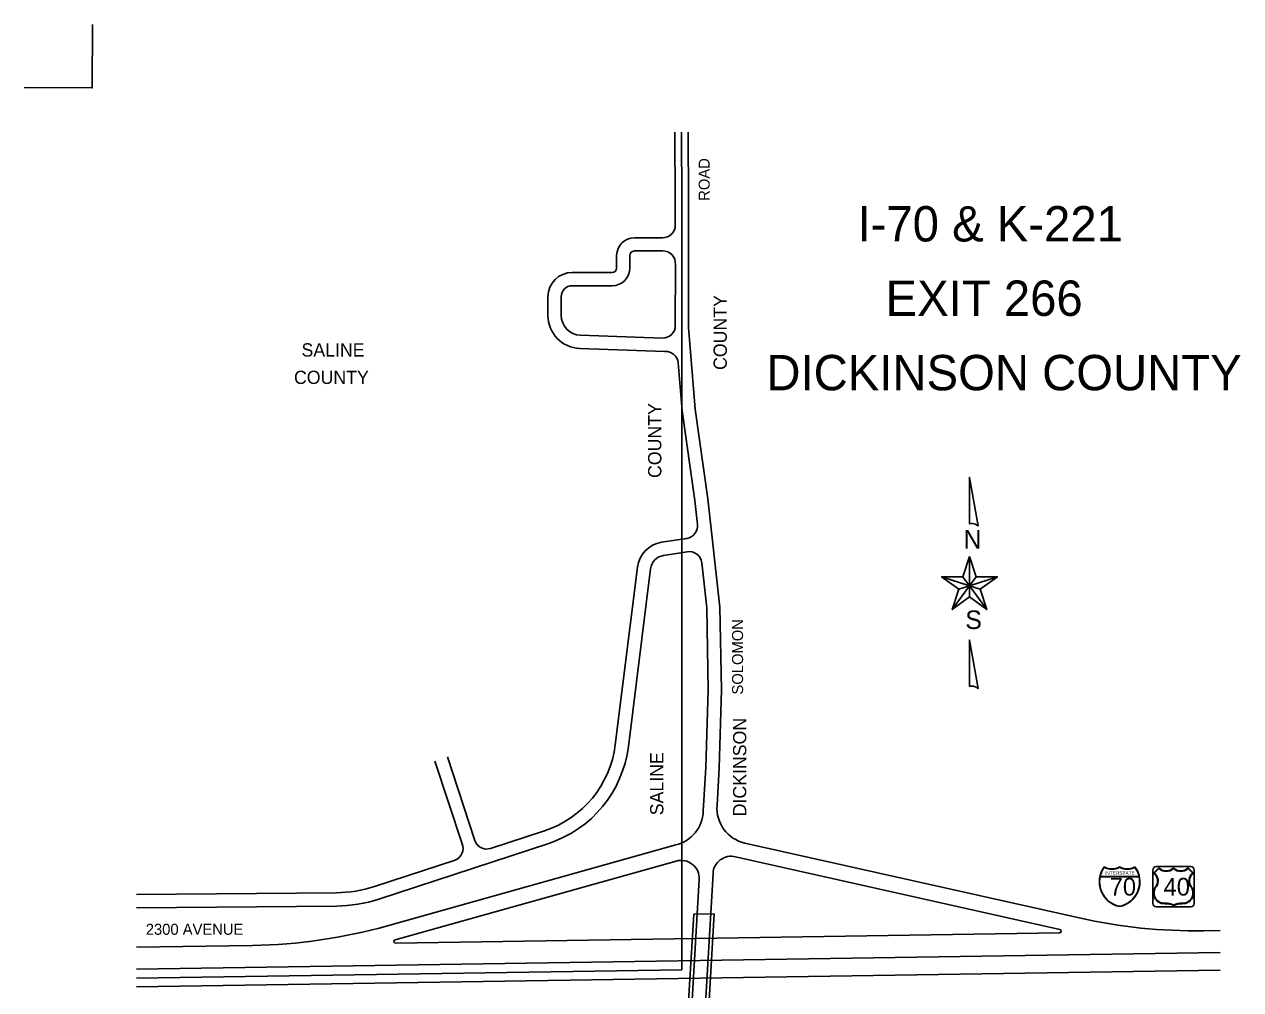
# Model space of a CAD drawing. Extents: x 33.563 to 34.203, y 29.336 to 30.099.
# Drawn here: x 33.563 to 34.084, y 29.685 to 30.099 of the extents above; entities that cross this region are included whole.
import ezdxf

# ---------------------------------------------------------------- set-up
doc = ezdxf.new("R2010")
doc.units = 0
for name, color, linetype in [('PL Inter Bridges', 7, 'Continuous'), ('PL Inter County Boundary', 7, 'Continuous'), ('PL Inter County Names', 7, 'Continuous'), ('PL Inter North Arrow', 7, 'Continuous'), ('PL Inter Plot Fence Markers', 7, 'Continuous'), ('PL Inter Road Lines', 7, 'Continuous'), ('PL Inter Route Shields', 7, 'Continuous'), ('PL Inter Street Names', 7, 'Continuous'), ('PL Inter Title Text', 7, 'Continuous')]:
    doc.layers.add(name, color=color, linetype=linetype)

# ---------------------------------------------------------------- blocks, each defined once
blk = doc.blocks.new('INTER')
at = {"layer": 'PL Inter Route Shields'}
for points in [[(-0.008349840151464432, 0.003242053698644061), (0.008349843181481858, 0.003242042273318061)], [(-0.00832469943537338, 0.0033612094164654433), (0.008324704446898645, 0.003361198025545904)]]:
    blk.add_lwpolyline(points, dxfattribs=at)
for centre, radius, start, end in [((0.002137877434032623, 0.0010915031360678822), 0.010825092276435095, 143.71174285522346, 258.6095837642681), ((0.002137877434032623, 0.0010915031360678822), 0.01070593654156668, 144.27545712389826, 167.76015348210757), ((-0.003276773611794465, 0.013296667819464123), 0.0066770542940574615, 240.27326634811772, 299.39002999141735), ((-0.003276773611794465, 0.013296667819464123), 0.006796210028925881, 241.17414031277727, 298.8257812876063), ((-0.00213787594047696, 0.001091506061377665), 0.010825092276435092, 281.3903378364546, 36.288178745329716), ((0.0032767918059879303, 0.01329666333574895), 0.0066770542940574615, 240.60989160905098, 299.7266552523506), ((0.0032767918059879303, 0.01329666333574895), 0.006796210028925881, 241.17414031286205, 298.82578128769103), ((-0.00213787594047696, 0.001091506061377665), 0.010705936541566676, 12.23976811844561, 35.724464476654916), ((0.002137877434032623, 0.0010915031360678822), 0.01070593654156668, 168.4118909941878, 258.48108424111985), ((-0.00213787594047696, 0.001091506061377665), 0.010705936541566676, 281.5188373594333, 11.588030606450147)]:
    blk.add_arc(centre, radius, start, end, dxfattribs=at)
blk.add_text('INTERSTATE', height=0.0014892083443582185, rotation=359.9999608002766, dxfattribs=at).set_placement((-0.006302472951254899, 0.004122361808968531))
blk = doc.blocks.new('US')
at = {"layer": 'PL Inter Route Shields'}
for points in [[(-0.008867633242290607, -0.007154621730820287), (-0.008867623452423493, 0.00715463399292551)], [(-0.008588706471919342, 0.0057390689807630905), (-0.006258993346603925, 0.00806877891824997)], [(-0.008221742643482601, 0.005769009485508528), (-0.006255671672900489, 0.007735077765854921)], [(-0.0073781757475499575, 0.008644079659748194), (0.007378187624977505, 0.008644069563971159)], [(0.008221748768427817, 0.00576899823546145), (0.006255680488053863, 0.007735069206032537)], [(0.006259002618378761, 0.008068770353885623), (0.008588714374358954, 0.005739057228586743)], [(0.008867633291811216, 0.0071546218590921124), (0.008867623501922052, -0.007154633864653683)], [(0.007378175797048517, -0.008644079531476369), (-0.007378187575456897, -0.008644069435699333)]]:
    blk.add_lwpolyline(points, dxfattribs=at)
for centre, radius, start, end in [((-0.007378176473911011, 0.007154632219912441), 0.0014894466858552302, 89.99996080027657, 179.99996080027657), ((-0.010781794590222873, 0.0024466948759502634), 0.003955928112747722, 326.43355266031193, 56.331957113301534), ((-0.010781794590222873, 0.0024466948759502634), 0.00419423958248456, 326.23382125888503, 52.38348593421893), ((-0.0031278305583162525, 0.011160803243916289), 0.004400543870874347, 224.63966590458205, 315.2987349053213), ((-0.0031278305583162525, 0.011160803243916289), 0.004638855340611184, 227.6025230027635, 312.39739859770486), ((0.0031278455222932136, 0.011160798964005096), 0.004400543870874347, 224.70118669531664, 315.36025569605584), ((0.0031278455222932136, 0.011160798964005096), 0.004638855340611184, 227.6025230027635, 312.39739859770486), ((0.01078179763044869, 0.0024466801229099276), 0.0041942395824845595, 127.61643566633423, 213.76610034166816), ((0.01078179763044869, 0.0024466801229099276), 0.0039559281127477235, 123.66796448716686, 213.56636893998694), ((0.007378185956159457, 0.007154622124140917), 0.0014894466858552302, 359.9999608002766, 89.99996080027658), ((-0.004000918424263187, -0.0027059261211737364), 0.004575587975222133, 139.6025632293804, 272.75118498365214), ((-0.004000918424263187, -0.0027059261211737364), 0.004337276505485296, 139.41993617370449, 272.7511849835674), ((0.004000914413975833, -0.0027059315957365356), 0.004575587975222135, 267.24873661690106, 40.397358371003236), ((0.004000914413975833, -0.0027059315957365356), 0.004337276505485298, 267.2487366169858, 40.57998542684871), ((-0.0073781862638001745, -0.007154622921034663), 0.0014894466858552302, 179.9999608002766, 269.9999608002766), ((-0.003371850029207328, -0.01489534306438696), 0.0076271309583810214, 63.513227090378756, 93.07607975676397), ((-0.003371850029207328, -0.01489534306438696), 0.007865442428117856, 64.37505516850953, 92.63286217869594), ((0.0034314072072888706, -0.0148953477189328), 0.00786544242811786, 87.36705942185725, 115.62486643195888), ((0.0034314072072888706, -0.0148953477189328), 0.007627130958381022, 87.37075644248776, 116.48669451008965), ((0.007378176166270294, -0.007154633016806186), 0.0014894466858552302, 269.9999608002766, 359.9999608002766)]:
    blk.add_arc(centre, radius, start, end, dxfattribs=at)
blk = doc.blocks.new('NORTH')
at = {"layer": 'PL Inter North Arrow'}
blk.add_line((-0.011868693261090461, 0.01641413842755273), (-6.396812624030287e-09, 0.05328282528015467), dxfattribs=at)
for points in [[(-6.396761411556735e-09, 0.11237373434498503), (-6.3968161115860635e-09, 0.1967171686488094), (0.01565655925243213, 0.10858585555802523), (0.013383831979831893, 0.11035353232515437), (0.010858579456624702, 0.11186868383953434), (0.008585852184010008, 0.11262625959770838), (0.0060605996606679325, 0.11287878484841794), (0.003030296631933511, 0.11287878484843797)], [(-6.396812624030287e-09, 0.05328282528015467), (-0.011868693261090461, 0.01641413842755273), (-6.3968975430062745e-09, -2.9778569211311193e-09)], [(0.00016727510952582167, 0.05323159888396128), (0.00016727510960987376, 1.1903864019405072e-05), (0.012099087506420038, 0.01648917851161081)], [(-0.05050505687878606, 0.016414138427568246), (-6.3968975430062745e-09, -2.9778569211311193e-09), (-0.019191925580241964, -0.006313134288107633)], [(-0.011764544992810879, 0.01648917851156943), (-0.050400908612469, 0.016489178511584945), (0.00016727510960987376, 1.1903864019405072e-05)], [(-0.0312721226691241, -0.043169914296786155), (-0.019150910554097324, -0.006238094206141488), (0.00016727510960987376, 1.1903864019405072e-05)], [(0.050757569337863045, 0.016414138427567747), (0.012121205718204934, 0.0164141384275599), (-6.3968975430062745e-09, -2.9778569211311193e-09)], [(0.00016727510960987376, 1.1903864019405072e-05), (0.01948545306556079, -0.006238094206110275), (0.050735451124115614, 0.016489178511595298)], [(0.00016727510960987376, 1.1903864019405072e-05), (0.0001672751096190885, -0.02025324956845567), (0.0314172731680393, -0.043169914296776565)], [(-0.03131313769528668, -0.04318182114070594), (-6.3968975430062745e-09, -2.9778569211311193e-09), (-6.396812812166392e-09, -0.02020202317027639)], [(-6.3968975430062745e-09, -2.9778569211311193e-09), (0.0194444380393227, -0.006313134288123147), (0.0313131249017043, -0.0431818211407143)], [(-6.396897046370529e-09, -0.1828282857223721), (-6.396885269483858e-09, -0.09873737667132386), (0.015656559252483406, -0.18661616450935525), (0.013636357232612575, -0.1848484877422531), (0.010606054203853108, -0.18333333622786588), (0.0075757511751061634, -0.18257576046965765), (0.005050498651884519, -0.18207070996624203), (0.0020201956230026887, -0.18257576046964824)]]:
    blk.add_lwpolyline(points, close=True, dxfattribs=at)
for points in [[(-0.011868693261090461, 0.01641413842755273), (-6.396812624030287e-09, 0.05328282528015467)], [(-6.396812624030287e-09, 0.05328282528015467), (0.012121205718204934, 0.0164141384275599)], [(-0.019191925580241964, -0.006313134288107633), (-0.05050505687878606, 0.016414138427568246), (-0.011868693261090461, 0.01641413842755273)], [(0.012121205718204934, 0.0164141384275599), (0.050757569337863045, 0.016414138427567747), (0.0194444380393227, -0.006313134288123147)], [(-6.396812812166392e-09, -0.02020202317027639), (-0.03131313769528668, -0.04318182114070594), (-0.019191925580241964, -0.006313134288107633)], [(0.0194444380393227, -0.006313134288123147), (0.0313131249017043, -0.0431818211407143), (-6.396812812166392e-09, -0.02020202317027639)]]:
    blk.add_lwpolyline(points, dxfattribs=at)
for s, p in [('N', (-0.010858561990104076, 0.06767674378222711)), ('S', (-0.007575784087535207, -0.07853537206011982))]:
    blk.add_text(s, height=0.03374999998459821, rotation=360, dxfattribs=at).set_placement(p)
blk = doc.blocks.new('N')
at = {"layer": 'PL Inter North Arrow', "xscale": 0.23592835514713428, "yscale": 0.23592835514713428, "rotation": -3.9199723422535575e-05}
blk.add_blockref('NORTH', (1.5092099960328953e-09, 7.025598527186295e-10), dxfattribs=at)
blk = doc.blocks.new('CORNER')
at = {"layer": 'PL Inter Plot Fence Markers'}
blk.add_lwpolyline([(0.029102233548540173, -0.00010687854532575741), (0, 0), (-5.2070908074683476e-05, -0.027237210359034533)], dxfattribs=at)

msp = doc.modelspace()

# ---------------------------------------------------------------- linework, layer by layer
at = {"layer": 'PL Inter Bridges'}
for p, q in [((33.84668877078336, 29.66903189587954), (33.849561762024344, 29.717426991207024)), ((33.849561762024344, 29.717426991207024), (33.858340448461384, 29.717562196498683)), ((33.858340448461384, 29.717562196498683), (33.85548489207861, 29.66916736969487))]:
    msp.add_line(p, q, dxfattribs=at)
at = {"layer": 'PL Inter County Boundary'}
msp.add_line((33.61072451602205, 29.689956357882153), (33.8445058130454, 29.693556949915514), dxfattribs=at)
msp.add_lwpolyline([(33.8445058130454, 29.693556949915514), (33.8445058130454, 30.02281099080467), (33.84432818228892, 30.052416116884057)], dxfattribs=at)
at = {"layer": 'PL Inter Road Lines'}
for p, q in [((33.82411818492071, 30.007167701834007), (33.836120311973445, 30.007168529101623)), ((33.82411818492071, 30.001485883652194), (33.83623673910861, 30.001488136187692)), ((33.81654242734495, 29.99959194425825), (33.81654242734495, 29.99419071555828)), ((33.82222424552677, 29.99959194425825), (33.82222424552677, 29.99419071555828)), ((33.797503222012075, 29.992296776164334), (33.81464848795101, 29.992296776164334)), ((33.797503222012075, 29.98661495798252), (33.81464848795101, 29.98661495798252)), ((33.78708655534541, 29.98188010949767), (33.78708655534541, 29.973897725164374)), ((33.79276837352723, 29.98188010949767), (33.79276837352723, 29.973897725164374)), ((33.800999397587, 29.965379991345994), (33.83613714390187, 29.96416364199675)), ((33.80080492877836, 29.959701502133733), (33.83723409340012, 29.958401345044226)), ((33.83575053825356, 29.876671334937733), (33.846572288952345, 29.878370967863418)), ((33.8366366892392, 29.871059045361996), (33.84672939961705, 29.872639904271598)), ((33.8254549900129, 29.866038316945676), (33.81593371878661, 29.789868147135333)), ((33.831092932494236, 29.865333574135505), (33.82157166126794, 29.789163404325166)), ((33.73861225312642, 29.782949222067394), (33.7503040104938, 29.747493710557226)), ((33.74400970021374, 29.784724221445106), (33.75566726283084, 29.749292197982786)), ((33.76253536298483, 29.745523018716764), (33.78564598150974, 29.753099427168)), ((33.71458853687513, 29.723803833076577), (33.78741740433871, 29.747700805213064)), ((33.71828664758051, 29.712364538396763), (33.841835725712095, 29.747003833648932)), ((33.871463381660625, 29.74783763752725), (34.014824407302896, 29.71572849410551)), ((33.71281711404615, 29.729202455031505), (33.747265602404894, 29.740508939998126)), ((33.72161966401242, 29.706413818526173), (33.8420456959386, 29.740084101876164)), ((33.86748512891831, 29.741942784724966), (34.006478529201445, 29.710805094384956)), ((33.61072451602205, 29.725745219783416), (33.69647267880332, 29.726514261602087)), ((33.61072451602205, 29.720063173094942), (33.69652363476461, 29.720832671917748)), ((33.721835494584035, 29.704926786142163), (34.006324583960016, 29.709308356275567)), ((34.068007849639194, 29.71025837356876), (34.07521335321773, 29.710369349421452)), ((33.61072451602205, 29.70321550594429), (33.66053734600724, 29.70398270024549)), ((33.61072451602205, 29.693744685899905), (34.07521335321773, 29.700898529377067)), ((33.61072451602205, 29.686168029864405), (34.07521335321773, 29.69332187334156))]:
    msp.add_line(p, q, dxfattribs=at)
for points in [[(33.84167437566012, 30.012662164680908), (33.841664903954495, 30.022802468153834), (33.84148722206211, 30.052416116884057)], [(33.859560670676984, 29.76390417191579), (33.860488211563, 29.780005111241273), (33.86145311723144, 29.81345517441384), (33.86080834731077, 29.848917520050826), (33.85565978563974, 29.895254575090128), (33.85021566047127, 29.93368369392631), (33.84734672213631, 29.968748495798135), (33.84734672213631, 30.02281951345527), (33.84716914251573, 30.052416116884057)], [(33.84167692605244, 29.969557403027192), (33.8416919886398, 29.995700454885572)], [(33.85117698509799, 29.884334927102383), (33.8500221543478, 29.894542204796338), (33.84456645889147, 29.933052996252727), (33.84290854110568, 29.953563813962166)], [(33.853669028316126, 29.76142257550507), (33.8548112172111, 29.780254269605578), (33.85576980929999, 29.81348546201993), (33.85513224738244, 29.848551367484497), (33.852989068756514, 29.867880036248998)], [(33.84714164669548, 29.651093092634213), (33.851957682141325, 29.73221846857601)], [(33.85298364946369, 29.652500154586207), (33.857838565507414, 29.73477932879568)]]:
    msp.add_lwpolyline(points, dxfattribs=at)
for centre, radius, start, end in [((33.836363359736545, 30.01247720392738), 0.005314235657249681, 267.3786502435136, 1.994569300942203), ((33.82411818492071, 29.99959194425825), 0.007575757575757574, 90, 180), ((33.82411818492071, 29.99959194425825), 0.0018939393939393936, 90, 180), ((33.83639910715402, 29.9961763815587), 0.005314235657249681, 354.86188142240553, 91.75085418642743), ((33.797503222012075, 29.98188010949767), 0.010416666666666664, 90, 180), ((33.81464848795101, 29.99419071555828), 0.0018939393939393936, 270, 0), ((33.81464848795101, 29.99419071555828), 0.007575757575757574, 270, 0), ((33.797503222012075, 29.98188010949767), 0.004734848484848484, 90, 180), ((33.80129110079996, 29.973897725164374), 0.014204545454545452, 179.9999999999887, 268.0385823322188), ((33.80129110079996, 29.973897725164374), 0.008522727272727272, 179.9999999999887, 268.0385823322188), ((33.83636335973655, 29.96947306070475), 0.005314235657249681, 267.56030199643357, 0.909380448826596), ((33.83761451934818, 29.953100743501118), 0.005314235657249681, 4.998964320018899, 94.10509851305449), ((33.845907920202414, 29.88364351134687), 0.005314235657249681, 277.1817261089018, 7.475737385314687), ((33.83767053205578, 29.86451137419031), 0.012310606060606058, 98.97262661488405, 172.87498365108166), ((33.83767053205578, 29.86451137419031), 0.006628787878787878, 98.97262661488405, 172.87498365108166), ((33.84769529107618, 29.867414183813143), 0.005314235657249681, 5.029073581618263, 100.47202834375446), ((33.77176983601621, 29.795388632481632), 0.04450757575757575, 288.1659565292225, 352.8749836511007), ((33.77176983601621, 29.795388632481632), 0.05018939393939393, 288.1659565292225, 352.8749836511007), ((33.83840096253265, 29.761887807426465), 0.015275152159930415, 282.9946167919475, 358.2546852501617), ((33.87479183352237, 29.762745745445866), 0.015275152159930415, 175.65066626530256, 257.4142948125595), ((33.74538618226224, 29.745479742805337), 0.005314235657249681, 290.7111978215533, 22.270267919239245), ((33.760829066611514, 29.75055587608681), 0.005314235657249681, 193.7562076751035, 288.7282693636788), ((33.844192044163634, 29.7326106725143), 0.007775535809825589, 357.108730403634, 106.02391907634558), ((33.86560474723127, 29.734398043388055), 0.007775535809825589, 76.00524514137585, 177.1892857583292), ((33.695988597171024, 29.780489363603365), 0.05397727272727272, 270.51384971635156, 288.16595652922433), ((33.695988597171024, 29.780489363603365), 0.0596590909090909, 270.51384971635156, 288.16595652922433), ((34.064507914684846, 29.937504150245246), 0.22727272727272724, 257.3727460311765, 270.88237348472916), ((33.65703741105291, 29.93122847692198), 0.22727272727272724, 270.88237348472364, 285.63431624556625), ((34.00631291751017, 29.71006584219782), 0.0007575757575757575, 270.8823734848679, 77.37274603132946), ((33.72182382813418, 29.70568427206442), 0.0007575757575757575, 105.63431624559202, 270.8823734847509)]:
    msp.add_arc(centre, radius, start, end, dxfattribs=at)

# ---------------------------------------------------------------- block references
at = {"layer": 'PL Inter North Arrow'}
msp.add_blockref('N', (33.96774305898223, 29.858050467497627), dxfattribs=at)
at = {"layer": 'PL Inter Plot Fence Markers', "rotation": 180}
msp.add_blockref('CORNER', (33.59178512208266, 30.071355510823444), dxfattribs=at)
at = {"layer": 'PL Inter Route Shields'}
for name, p in [('INTER', (34.03209489440322, 29.73012824865623)), ('US', (34.05519692204925, 29.72911511453158))]:
    msp.add_blockref(name, p, dxfattribs=at)

# ---------------------------------------------------------------- texts
at = {"layer": 'PL Inter County Names'}
for s, p in [('COUNTY', (33.86374963995082, 29.95051683347122)), ('COUNTY', (33.83570015778743, 29.904235187901605)), ('DICKINSON', (33.87209941298993, 29.759261424781506)), ('SALINE', (33.83657006891629, 29.759728916150895))]:
    msp.add_text(s, height=0.005679999999999998, rotation=90, dxfattribs=at).set_placement(p)
for s, p in [('SALINE', (33.681473258306625, 29.956256935303113)), ('COUNTY', (33.67825225733006, 29.944504579458446))]:
    msp.add_text(s, height=0.005679999999999998, dxfattribs=at).set_placement(p)
at = {"layer": 'PL Inter Route Shields'}
for s, p in [('70', (34.027852791878516, 29.725327214511008)), ('40', (34.05095481880252, 29.725325114510134))]:
    msp.add_text(s, height=0.007579999999999998, dxfattribs=at).set_placement(p)
at = {"layer": 'PL Inter Street Names'}
for s, p in [('ROAD', (33.856407750477224, 30.022988702972814)), ('SOLOMON', (33.870726712770725, 29.81144629776883))]:
    msp.add_text(s, height=0.004729999999999999, rotation=89.99999846476551, dxfattribs=at).set_placement(p)
msp.add_text('2300 AVENUE', height=0.004729999999999999, dxfattribs=at).set_placement((33.6147414906369, 29.70851187071553))
at = {"layer": 'PL Inter Title Text'}
for s, p in [('I-70 & K-221', (33.919762404398476, 30.00556279603068)), ('EXIT 266', (33.93181101890043, 29.97368284224515)), ('DICKINSON COUNTY', (33.88069826255277, 29.941802888459623))]:
    msp.add_text(s, height=0.015149999999999999, dxfattribs=at).set_placement(p)

doc.saveas('drawing.dxf')
